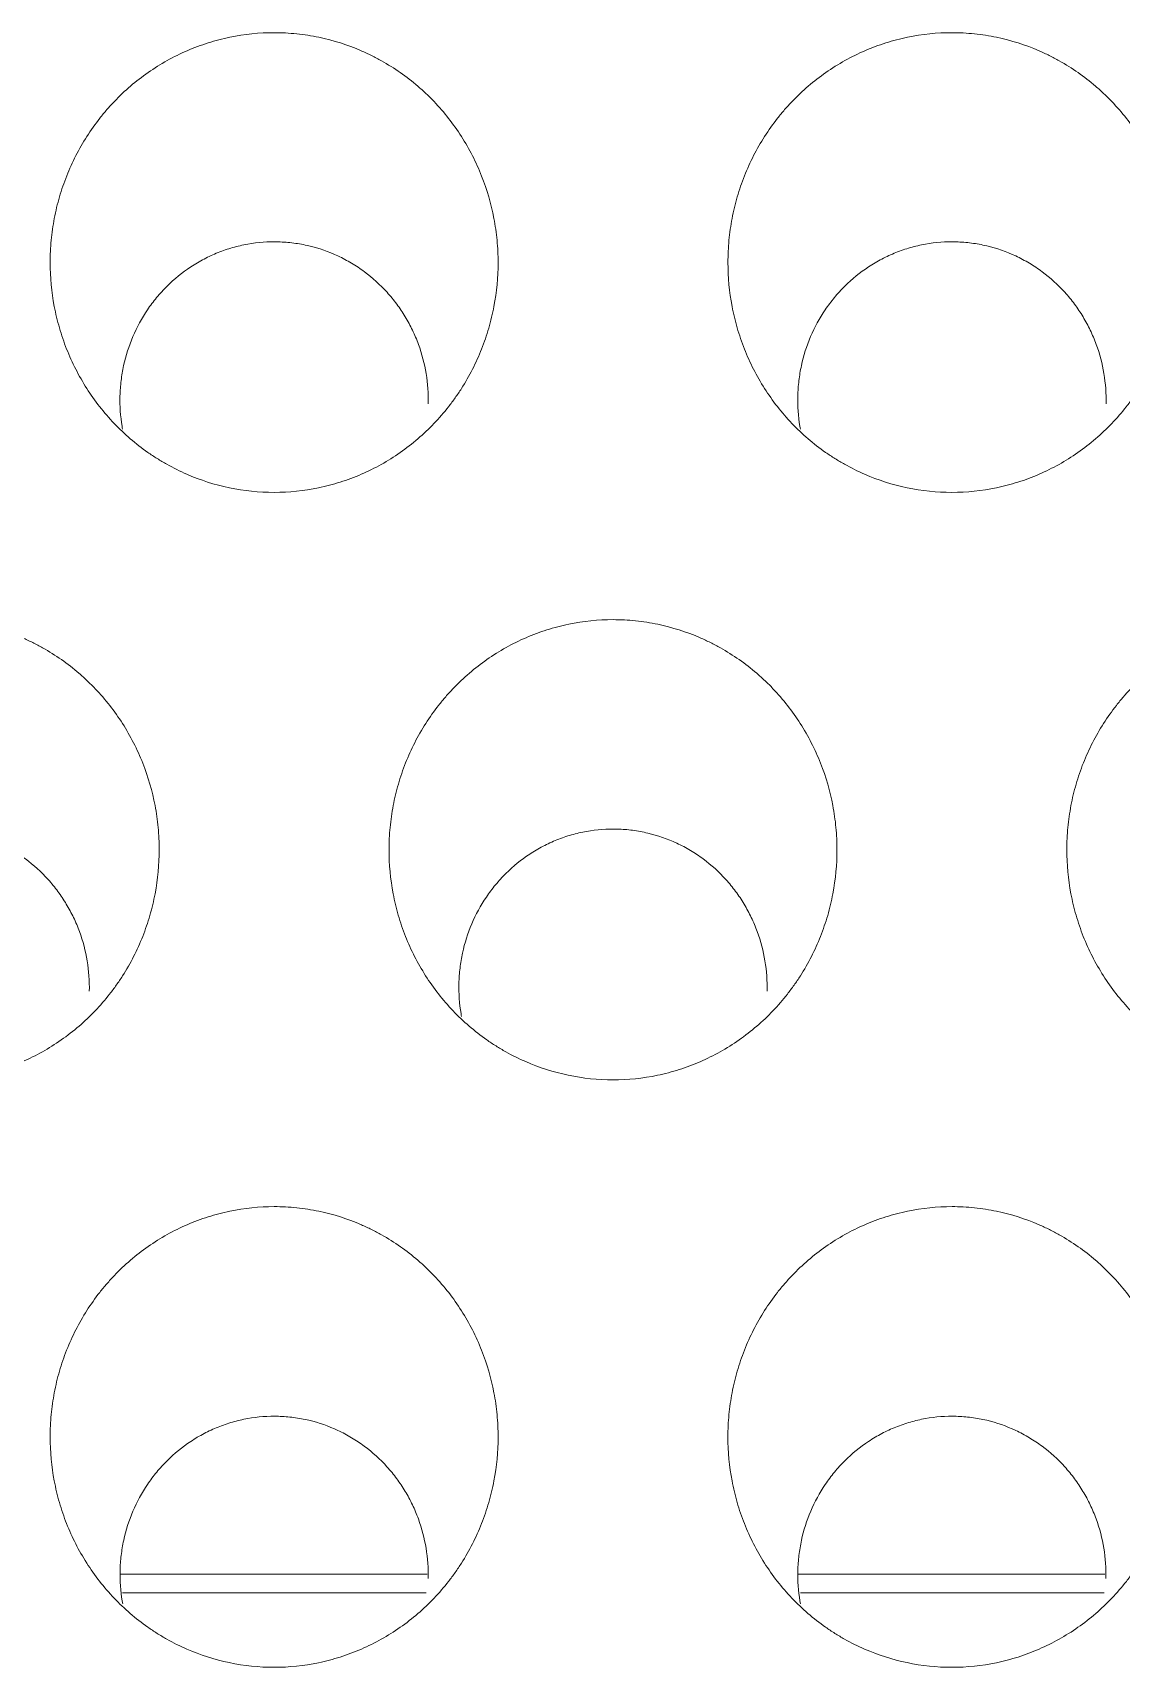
# Model space of a CAD drawing. Header units: inches. Extents: x 3778 to 56227, y -16914 to 35091.
# Drawn here: x 42600.82 to 42605.61, y -12656.09 to -12648.89 of the extents above; entities that cross this region are included whole.
import ezdxf

# ---------------------------------------------------------------- set-up
doc = ezdxf.new("R2010")
doc.units = ezdxf.units.IN
doc.header["$LTSCALE"] = 100
doc.header["$MEASUREMENT"] = 0
doc.layers.add('2-con', color=2, linetype='Continuous')
doc.layers.add('mark-B', color=2, linetype='Continuous', lineweight=20)

# ---------------------------------------------------------------- blocks, each defined once
blk = doc.blocks.new('무풍1WAY 대형')
at = {"layer": 'mark-B'}
for p, q in [((78.5119, -423.1851), (79.8499, -423.1851)), ((81.4996, -423.1851), (82.8377, -423.1851)), ((79.8582, -423.2677), (78.5079, -423.2677)), ((82.8456, -423.2677), (81.4953, -423.2677))]:
    blk.add_line(p, q, dxfattribs=at)
for points, knots in [([(79.1824, -422.8577), (79.1159, -422.8577), (79.0505, -422.8646), (78.9542, -422.8846), (78.9224, -422.893), (78.8751, -422.908), (78.8593, -422.9135), (78.8284, -422.9251), (78.8131, -422.9313), (78.7377, -422.9641), (78.6806, -422.9961), (78.5998, -423.0527), (78.5735, -423.0731), (78.5237, -423.116), (78.4763, -423.1611), (78.4336, -423.2105), (78.4034, -423.2491), (78.3936, -423.2622), (78.3746, -423.289), (78.3654, -423.3027), (78.3212, -423.3721), (78.2917, -423.4301), (78.2559, -423.5209), (78.2453, -423.5517), (78.2316, -423.5989), (78.2274, -423.6149), (78.2198, -423.6468), (78.2164, -423.6627), (78.2013, -423.7428), (78.1952, -423.8074), (78.1952, -423.8887), (78.1956, -423.905), (78.1971, -423.9377), (78.1983, -423.9541), (78.2029, -424.0031), (78.2075, -424.0353), (78.2257, -424.131), (78.2437, -424.1934), (78.2797, -424.2846), (78.2933, -424.3147), (78.323, -424.373), (78.3392, -424.4013), (78.3916, -424.4835), (78.4317, -424.5349), (78.4887, -424.5946), (78.5004, -424.6062), (78.5242, -424.6289), (78.5607, -424.6619), (78.6251, -424.7119), (78.6804, -424.7468), (78.7234, -424.7709), (78.738, -424.7786), (78.7677, -424.7934), (78.7827, -424.8004), (78.8584, -424.8333), (78.9208, -424.8531), (79.0173, -424.8733), (79.0499, -424.8784), (79.116, -424.8853), (79.149, -424.887), (79.2476, -424.8871), (79.3129, -424.8805), (79.3939, -424.8637), (79.4102, -424.8599), (79.4422, -424.8515), (79.4898, -424.8377), (79.5665, -424.8089), (79.6254, -424.7799), (79.6829, -424.7478), (79.7111, -424.7301), (79.792, -424.6735), (79.8415, -424.6309), (79.8981, -424.5717), (79.9091, -424.5596), (79.9306, -424.5347), (79.9412, -424.522), (79.9716, -424.4831), (79.9905, -424.4564), (80.0431, -424.374), (80.0727, -424.316), (80.1029, -424.2397), (80.1086, -424.2242), (80.1192, -424.1932), (80.134, -424.1465), (80.1529, -424.0675), (80.162, -424.0032), (80.1666, -423.9545), (80.1678, -423.9382), (80.1693, -423.9055), (80.1697, -423.8891), (80.1697, -423.8072), (80.1636, -423.7426), (80.1455, -423.6469), (80.1379, -423.6152), (80.1243, -423.5681), (80.1194, -423.5524), (80.1088, -423.5213), (80.1031, -423.5059), (80.0731, -423.43), (80.0437, -423.3721), (79.9912, -423.2896), (79.9723, -423.2629), (79.9316, -423.2108), (79.9102, -423.186), (79.8426, -423.1151), (79.7932, -423.0725), (79.726, -423.0252), (79.7123, -423.0161), (79.6842, -422.9984), (79.67, -422.99), (79.6269, -422.9658), (79.5975, -422.9512), (79.5075, -422.912), (79.445, -422.8919), (79.3148, -422.8646), (79.249, -422.8577), (79.1824, -422.8577)], [0, 0, 0, 0, 0.03125, 0.03125, 0.046875, 0.046875, 0.054687, 0.054687, 0.0625, 0.0625, 0.09375, 0.09375, 0.109375, 0.109375, 0.125, 0.140625, 0.140625, 0.148437, 0.148437, 0.15625, 0.15625, 0.1875, 0.1875, 0.203125, 0.203125, 0.210938, 0.210938, 0.21875, 0.21875, 0.25, 0.25, 0.257813, 0.257813, 0.265625, 0.265625, 0.28125, 0.28125, 0.3125, 0.3125, 0.328125, 0.328125, 0.34375, 0.34375, 0.375, 0.375, 0.382813, 0.382813, 0.390625, 0.40625, 0.421875, 0.421875, 0.429688, 0.429688, 0.4375, 0.4375, 0.46875, 0.46875, 0.484375, 0.484375, 0.5, 0.5, 0.53125, 0.53125, 0.539063, 0.539063, 0.546875, 0.5625, 0.578125, 0.578125, 0.59375, 0.59375, 0.625, 0.625, 0.632813, 0.632813, 0.640625, 0.640625, 0.65625, 0.65625, 0.6875, 0.6875, 0.695313, 0.695313, 0.703125, 0.71875, 0.734375, 0.734375, 0.742188, 0.742188, 0.75, 0.75, 0.78125, 0.78125, 0.796875, 0.796875, 0.804688, 0.804688, 0.8125, 0.8125, 0.84375, 0.84375, 0.859375, 0.859375, 0.875, 0.875, 0.90625, 0.90625, 0.914063, 0.914063, 0.921875, 0.921875, 0.9375, 0.9375, 0.96875, 0.96875, 1, 1, 1, 1]), ([(82.17, -422.8577), (82.1035, -422.8577), (82.0381, -422.8646), (81.9418, -422.8846), (81.9099, -422.893), (81.8626, -422.908), (81.8469, -422.9135), (81.8159, -422.9251), (81.8006, -422.9313), (81.7252, -422.9641), (81.6681, -422.9961), (81.5873, -423.0527), (81.5611, -423.0731), (81.5112, -423.116), (81.4638, -423.1611), (81.4212, -423.2105), (81.3909, -423.2491), (81.3811, -423.2622), (81.3622, -423.289), (81.353, -423.3027), (81.3088, -423.3721), (81.2793, -423.4301), (81.2434, -423.5209), (81.2329, -423.5517), (81.2192, -423.5989), (81.215, -423.6149), (81.2074, -423.6468), (81.204, -423.6627), (81.1888, -423.7428), (81.1828, -423.8074), (81.1827, -423.8887), (81.1831, -423.905), (81.1846, -423.9377), (81.1858, -423.9541), (81.1904, -424.0031), (81.195, -424.0353), (81.2132, -424.131), (81.2312, -424.1934), (81.2672, -424.2846), (81.2808, -424.3147), (81.3106, -424.373), (81.3268, -424.4013), (81.3792, -424.4835), (81.4193, -424.5349), (81.4762, -424.5946), (81.4879, -424.6062), (81.5117, -424.6289), (81.5482, -424.6619), (81.6126, -424.7119), (81.668, -424.7468), (81.711, -424.7709), (81.7256, -424.7786), (81.7552, -424.7934), (81.7703, -424.8004), (81.846, -424.8333), (81.9084, -424.8531), (82.0048, -424.8733), (82.0374, -424.8784), (82.1036, -424.8853), (82.1366, -424.887), (82.2352, -424.8871), (82.3004, -424.8805), (82.3815, -424.8637), (82.3977, -424.8599), (82.4298, -424.8515), (82.4773, -424.8377), (82.5541, -424.8089), (82.6129, -424.7799), (82.6704, -424.7478), (82.6986, -424.7301), (82.7795, -424.6735), (82.829, -424.6309), (82.8856, -424.5717), (82.8966, -424.5596), (82.9182, -424.5347), (82.9287, -424.522), (82.9592, -424.4831), (82.9781, -424.4564), (83.0307, -424.374), (83.0603, -424.316), (83.0905, -424.2397), (83.0962, -424.2242), (83.1068, -424.1932), (83.1215, -424.1465), (83.1404, -424.0675), (83.1495, -424.0032), (83.1541, -423.9545), (83.1553, -423.9382), (83.1568, -423.9055), (83.1572, -423.8891), (83.1572, -423.8072), (83.1511, -423.7426), (83.133, -423.6469), (83.1255, -423.6152), (83.1119, -423.5681), (83.1069, -423.5524), (83.0963, -423.5213), (83.0907, -423.5059), (83.0607, -423.43), (83.0312, -423.3721), (82.9787, -423.2896), (82.9598, -423.2629), (82.9192, -423.2108), (82.8977, -423.186), (82.8301, -423.1151), (82.7808, -423.0725), (82.7135, -423.0252), (82.6998, -423.0161), (82.6718, -422.9984), (82.6575, -422.99), (82.6144, -422.9658), (82.5851, -422.9512), (82.4951, -422.912), (82.4326, -422.8919), (82.3024, -422.8646), (82.2365, -422.8577), (82.17, -422.8577)], [0, 0, 0, 0, 0.03125, 0.03125, 0.046875, 0.046875, 0.054688, 0.054688, 0.0625, 0.0625, 0.09375, 0.09375, 0.109375, 0.109375, 0.125, 0.140625, 0.140625, 0.148438, 0.148438, 0.15625, 0.15625, 0.1875, 0.1875, 0.203125, 0.203125, 0.210938, 0.210938, 0.21875, 0.21875, 0.25, 0.25, 0.257813, 0.257813, 0.265625, 0.265625, 0.28125, 0.28125, 0.3125, 0.3125, 0.328125, 0.328125, 0.34375, 0.34375, 0.375, 0.375, 0.382813, 0.382813, 0.390625, 0.40625, 0.421875, 0.421875, 0.429688, 0.429688, 0.4375, 0.4375, 0.46875, 0.46875, 0.484375, 0.484375, 0.5, 0.5, 0.53125, 0.53125, 0.539063, 0.539063, 0.546875, 0.5625, 0.578125, 0.578125, 0.59375, 0.59375, 0.625, 0.625, 0.632813, 0.632813, 0.640625, 0.640625, 0.65625, 0.65625, 0.6875, 0.6875, 0.695313, 0.695313, 0.703125, 0.71875, 0.734375, 0.734375, 0.742188, 0.742188, 0.75, 0.75, 0.78125, 0.78125, 0.796875, 0.796875, 0.804688, 0.804688, 0.8125, 0.8125, 0.84375, 0.84375, 0.859375, 0.859375, 0.875, 0.875, 0.90625, 0.90625, 0.914063, 0.914063, 0.921875, 0.921875, 0.9375, 0.9375, 0.96875, 0.96875, 1, 1, 1, 1]), ([(78.5034, -423.2486), (78.5024, -423.2938), (78.5087, -423.3828), (78.5312, -423.469), (78.5505, -423.5219), (78.5547, -423.5325), (78.5635, -423.5533), (78.5773, -423.5841), (78.6038, -423.6333), (78.6287, -423.6705), (78.6487, -423.6976), (78.6557, -423.7065), (78.67, -423.724), (78.6774, -423.7326), (78.7155, -423.7747), (78.7487, -423.8049), (78.8029, -423.845), (78.8216, -423.8575), (78.8605, -423.8808), (78.8808, -423.8915), (78.9423, -423.9203), (78.9849, -423.9352), (79.0399, -423.9483), (79.051, -423.9506), (79.0734, -423.9548), (79.0847, -423.9566), (79.1186, -423.961), (79.1412, -423.9628), (79.209, -423.9647), (79.2541, -423.9614), (79.3103, -423.9514), (79.3215, -423.9491), (79.3436, -423.9439), (79.3766, -423.9353), (79.4299, -423.917), (79.4709, -423.8981), (79.5011, -423.8822), (79.5111, -423.8767), (79.5307, -423.8651), (79.5403, -423.8591), (79.5875, -423.8279), (79.6224, -423.7995), (79.6624, -423.7597), (79.6702, -423.7516), (79.6855, -423.7348), (79.693, -423.7262), (79.7146, -423.7001), (79.7281, -423.6821), (79.7657, -423.6263), (79.7871, -423.5869), (79.8226, -423.5035), (79.836, -423.4607), (79.8502, -423.3952), (79.8539, -423.3732), (79.8593, -423.3285), (79.8609, -423.3059), (79.8626, -423.2385), (79.8595, -423.194), (79.8515, -423.1454), (79.8508, -423.141), (79.85, -423.1366)], [0, 0, 0, 0, 0.05848, 0.116959, 0.116959, 0.131579, 0.131579, 0.146199, 0.175439, 0.204679, 0.204679, 0.219298, 0.219298, 0.233918, 0.233918, 0.292398, 0.292398, 0.321638, 0.321638, 0.350878, 0.350878, 0.409357, 0.409357, 0.423977, 0.423977, 0.438597, 0.438597, 0.467837, 0.467837, 0.526316, 0.526316, 0.540936, 0.540936, 0.555556, 0.584796, 0.614036, 0.614036, 0.628656, 0.628656, 0.643275, 0.643275, 0.701755, 0.701755, 0.716375, 0.716375, 0.730995, 0.730995, 0.760235, 0.760235, 0.818714, 0.818714, 0.877194, 0.877194, 0.906434, 0.906434, 0.935673, 0.935673, 0.994153, 0.994153, 1, 1, 1, 1]), ([(81.491, -423.2486), (81.4899, -423.2938), (81.4963, -423.3828), (81.5187, -423.469), (81.5381, -423.5219), (81.5422, -423.5325), (81.551, -423.5533), (81.5648, -423.5841), (81.5914, -423.6333), (81.6162, -423.6705), (81.6363, -423.6976), (81.6432, -423.7065), (81.6575, -423.724), (81.6649, -423.7326), (81.703, -423.7747), (81.7363, -423.8049), (81.7904, -423.845), (81.8091, -423.8575), (81.8481, -423.8808), (81.8683, -423.8915), (81.9299, -423.9203), (81.9724, -423.9352), (82.0274, -423.9483), (82.0385, -423.9506), (82.0609, -423.9548), (82.0722, -423.9566), (82.1062, -423.961), (82.1288, -423.9628), (82.1965, -423.9647), (82.2416, -423.9614), (82.2978, -423.9514), (82.309, -423.9491), (82.3312, -423.9439), (82.3641, -423.9353), (82.4174, -423.917), (82.4585, -423.8981), (82.4887, -423.8822), (82.4987, -423.8767), (82.5183, -423.8651), (82.5279, -423.8591), (82.5751, -423.8279), (82.6099, -423.7995), (82.65, -423.7597), (82.6578, -423.7516), (82.6731, -423.7348), (82.6805, -423.7262), (82.7021, -423.7001), (82.7156, -423.6821), (82.7532, -423.6263), (82.7747, -423.5869), (82.8101, -423.5035), (82.8236, -423.4607), (82.8378, -423.3952), (82.8415, -423.3732), (82.8468, -423.3285), (82.8484, -423.3059), (82.8501, -423.2385), (82.847, -423.194), (82.8391, -423.1454), (82.8383, -423.141), (82.8375, -423.1366)], [0, 0, 0, 0, 0.05848, 0.116959, 0.116959, 0.131579, 0.131579, 0.146199, 0.175439, 0.204679, 0.204679, 0.219298, 0.219298, 0.233918, 0.233918, 0.292398, 0.292398, 0.321638, 0.321638, 0.350878, 0.350878, 0.409357, 0.409357, 0.423977, 0.423977, 0.438597, 0.438597, 0.467837, 0.467837, 0.526316, 0.526316, 0.540936, 0.540936, 0.555556, 0.584796, 0.614036, 0.614036, 0.628656, 0.628656, 0.643275, 0.643275, 0.701755, 0.701755, 0.716375, 0.716375, 0.730995, 0.730995, 0.760235, 0.760235, 0.818714, 0.818714, 0.877194, 0.877194, 0.906434, 0.906434, 0.935673, 0.935673, 0.994153, 0.994153, 1, 1, 1, 1]), ([(77.6887, -425.4454), (77.6222, -425.4454), (77.5568, -425.4522), (77.4605, -425.4723), (77.4287, -425.4806), (77.3814, -425.4956), (77.3657, -425.5011), (77.3347, -425.5127), (77.3194, -425.5189), (77.244, -425.5516), (77.187, -425.5835), (77.1061, -425.6401), (77.0799, -425.6605), (77.0301, -425.7033), (76.9826, -425.7483), (76.94, -425.7976), (76.9097, -425.8362), (76.8999, -425.8493), (76.881, -425.8761), (76.8718, -425.8898), (76.8275, -425.9591), (76.798, -426.0171), (76.7621, -426.1077), (76.7516, -426.1386), (76.7379, -426.1857), (76.7337, -426.2016), (76.7261, -426.2335), (76.7227, -426.2495), (76.7075, -426.3295), (76.7015, -426.394), (76.7014, -426.4753), (76.7018, -426.4916), (76.7034, -426.5242), (76.7045, -426.5406), (76.7091, -426.5896), (76.7137, -426.6218), (76.7319, -426.7175), (76.7499, -426.7797), (76.786, -426.8709), (76.7996, -426.901), (76.8294, -426.9592), (76.8455, -426.9874), (76.898, -427.0696), (76.9381, -427.1209), (76.995, -427.1805), (77.0067, -427.1922), (77.0306, -427.2148), (77.0671, -427.2477), (77.1315, -427.2977), (77.1868, -427.3325), (77.2298, -427.3566), (77.2444, -427.3643), (77.2741, -427.379), (77.2891, -427.386), (77.3648, -427.4189), (77.4272, -427.4387), (77.5236, -427.4589), (77.5561, -427.464), (77.6223, -427.4709), (77.6553, -427.4726), (77.7538, -427.4726), (77.8191, -427.466), (77.9001, -427.4492), (77.9163, -427.4454), (77.9484, -427.4371), (77.9959, -427.4233), (78.0727, -427.3946), (78.1315, -427.3656), (78.1889, -427.3335), (78.2171, -427.3158), (78.2981, -427.2593), (78.3476, -427.2168), (78.4041, -427.1577), (78.4152, -427.1456), (78.4367, -427.1208), (78.4472, -427.108), (78.4777, -427.0692), (78.4966, -427.0425), (78.5492, -426.9602), (78.5789, -426.9022), (78.6091, -426.826), (78.6148, -426.8106), (78.6254, -426.7796), (78.6402, -426.7329), (78.659, -426.6539), (78.6682, -426.5897), (78.6728, -426.5411), (78.6739, -426.5248), (78.6755, -426.4921), (78.6759, -426.4757), (78.6759, -426.3938), (78.6698, -426.3293), (78.6517, -426.2337), (78.6441, -426.2021), (78.6305, -426.1549), (78.6256, -426.1392), (78.6149, -426.1082), (78.6093, -426.0928), (78.5793, -426.017), (78.5498, -425.9592), (78.4973, -425.8767), (78.4784, -425.85), (78.4377, -425.798), (78.4162, -425.7732), (78.3486, -425.7024), (78.2993, -425.6598), (78.2321, -425.6127), (78.2183, -425.6035), (78.1903, -425.5859), (78.1761, -425.5774), (78.133, -425.5533), (78.1036, -425.5387), (78.0136, -425.4996), (77.9511, -425.4795), (77.821, -425.4522), (77.7552, -425.4454), (77.6887, -425.4454)], [0, 0, 0, 0, 0.03125, 0.03125, 0.046875, 0.046875, 0.054688, 0.054688, 0.0625, 0.0625, 0.09375, 0.09375, 0.109375, 0.109375, 0.125, 0.140625, 0.140625, 0.148438, 0.148438, 0.15625, 0.15625, 0.1875, 0.1875, 0.203125, 0.203125, 0.210938, 0.210938, 0.21875, 0.21875, 0.25, 0.25, 0.257813, 0.257813, 0.265625, 0.265625, 0.28125, 0.28125, 0.3125, 0.3125, 0.328125, 0.328125, 0.34375, 0.34375, 0.375, 0.375, 0.382813, 0.382813, 0.390625, 0.40625, 0.421875, 0.421875, 0.429688, 0.429688, 0.4375, 0.4375, 0.46875, 0.46875, 0.484375, 0.484375, 0.5, 0.5, 0.53125, 0.53125, 0.539063, 0.539063, 0.546875, 0.5625, 0.578125, 0.578125, 0.59375, 0.59375, 0.625, 0.625, 0.632813, 0.632813, 0.640625, 0.640625, 0.65625, 0.65625, 0.6875, 0.6875, 0.695313, 0.695313, 0.703125, 0.71875, 0.734375, 0.734375, 0.742188, 0.742188, 0.75, 0.75, 0.78125, 0.78125, 0.796875, 0.796875, 0.804688, 0.804688, 0.8125, 0.8125, 0.84375, 0.84375, 0.859375, 0.859375, 0.875, 0.875, 0.90625, 0.90625, 0.914063, 0.914063, 0.921875, 0.921875, 0.9375, 0.9375, 0.96875, 0.96875, 1, 1, 1, 1]), ([(80.6762, -425.4454), (80.6097, -425.4454), (80.5444, -425.4522), (80.4481, -425.4723), (80.4162, -425.4806), (80.369, -425.4956), (80.3532, -425.5011), (80.3223, -425.5127), (80.307, -425.5189), (80.2316, -425.5516), (80.1745, -425.5835), (80.0937, -425.6401), (80.0674, -425.6605), (80.0176, -425.7033), (79.9702, -425.7483), (79.9275, -425.7976), (79.8973, -425.8362), (79.8875, -425.8493), (79.8685, -425.8761), (79.8593, -425.8898), (79.8151, -425.9591), (79.7856, -426.0171), (79.7497, -426.1077), (79.7391, -426.1386), (79.7255, -426.1857), (79.7213, -426.2016), (79.7136, -426.2335), (79.7102, -426.2495), (79.6951, -426.3295), (79.689, -426.394), (79.689, -426.4753), (79.6894, -426.4916), (79.6909, -426.5242), (79.6921, -426.5406), (79.6967, -426.5896), (79.7013, -426.6218), (79.7195, -426.7175), (79.7375, -426.7797), (79.7735, -426.8709), (79.7872, -426.901), (79.8169, -426.9592), (79.8331, -426.9874), (79.8855, -427.0696), (79.9256, -427.1209), (79.9826, -427.1805), (79.9943, -427.1922), (80.0181, -427.2148), (80.0546, -427.2477), (80.119, -427.2977), (80.1744, -427.3325), (80.2174, -427.3566), (80.2319, -427.3643), (80.2616, -427.379), (80.2767, -427.386), (80.3523, -427.4189), (80.4147, -427.4387), (80.5111, -427.4589), (80.5437, -427.464), (80.6098, -427.4709), (80.6428, -427.4726), (80.7414, -427.4726), (80.8066, -427.466), (80.8876, -427.4492), (80.9039, -427.4454), (80.9359, -427.4371), (80.9834, -427.4233), (81.0602, -427.3946), (81.119, -427.3656), (81.1765, -427.3335), (81.2047, -427.3158), (81.2856, -427.2593), (81.3351, -427.2168), (81.3917, -427.1577), (81.4027, -427.1456), (81.4243, -427.1208), (81.4348, -427.108), (81.4653, -427.0692), (81.4842, -427.0425), (81.5368, -426.9602), (81.5664, -426.9022), (81.5966, -426.826), (81.6024, -426.8106), (81.613, -426.7796), (81.6277, -426.7329), (81.6466, -426.6539), (81.6557, -426.5897), (81.6603, -426.5411), (81.6615, -426.5248), (81.663, -426.4921), (81.6634, -426.4757), (81.6634, -426.3938), (81.6573, -426.3293), (81.6392, -426.2337), (81.6317, -426.2021), (81.618, -426.1549), (81.6131, -426.1392), (81.6025, -426.1082), (81.5968, -426.0928), (81.5668, -426.017), (81.5373, -425.9592), (81.4848, -425.8767), (81.4659, -425.85), (81.4253, -425.798), (81.4038, -425.7732), (81.3362, -425.7024), (81.2868, -425.6598), (81.2196, -425.6127), (81.2059, -425.6035), (81.1779, -425.5859), (81.1636, -425.5774), (81.1205, -425.5533), (81.0912, -425.5387), (81.0012, -425.4996), (80.9387, -425.4795), (80.8085, -425.4522), (80.7427, -425.4454), (80.6762, -425.4454)], [0, 0, 0, 0, 0.03125, 0.03125, 0.046875, 0.046875, 0.054687, 0.054687, 0.0625, 0.0625, 0.09375, 0.09375, 0.109375, 0.109375, 0.125, 0.140625, 0.140625, 0.148437, 0.148437, 0.15625, 0.15625, 0.1875, 0.1875, 0.203125, 0.203125, 0.210937, 0.210937, 0.21875, 0.21875, 0.25, 0.25, 0.257812, 0.257812, 0.265625, 0.265625, 0.28125, 0.28125, 0.3125, 0.3125, 0.328125, 0.328125, 0.34375, 0.34375, 0.375, 0.375, 0.382812, 0.382812, 0.390625, 0.40625, 0.421875, 0.421875, 0.429687, 0.429687, 0.4375, 0.4375, 0.46875, 0.46875, 0.484375, 0.484375, 0.5, 0.5, 0.53125, 0.53125, 0.539062, 0.539062, 0.546875, 0.5625, 0.578125, 0.578125, 0.59375, 0.59375, 0.625, 0.625, 0.632812, 0.632812, 0.640625, 0.640625, 0.65625, 0.65625, 0.6875, 0.6875, 0.695312, 0.695312, 0.703125, 0.71875, 0.734375, 0.734375, 0.742187, 0.742187, 0.75, 0.75, 0.78125, 0.78125, 0.796875, 0.796875, 0.804687, 0.804687, 0.8125, 0.8125, 0.84375, 0.84375, 0.859375, 0.859375, 0.875, 0.875, 0.90625, 0.90625, 0.914062, 0.914062, 0.921875, 0.921875, 0.9375, 0.9375, 0.96875, 0.96875, 1, 1, 1, 1]), ([(83.6638, -425.4454), (83.5973, -425.4454), (83.5319, -425.4522), (83.4356, -425.4723), (83.4038, -425.4806), (83.3565, -425.4956), (83.3408, -425.5011), (83.3098, -425.5127), (83.2945, -425.5189), (83.2191, -425.5516), (83.1621, -425.5835), (83.0812, -425.6401), (83.055, -425.6605), (83.0051, -425.7033), (82.9577, -425.7483), (82.9151, -425.7976), (82.8848, -425.8362), (82.875, -425.8493), (82.8561, -425.8761), (82.8469, -425.8898), (82.8026, -425.9591), (82.7731, -426.0171), (82.7372, -426.1077), (82.7267, -426.1386), (82.713, -426.1857), (82.7088, -426.2016), (82.7012, -426.2335), (82.6978, -426.2495), (82.6826, -426.3295), (82.6766, -426.394), (82.6765, -426.4753), (82.6769, -426.4916), (82.6785, -426.5242), (82.6796, -426.5406), (82.6842, -426.5896), (82.6888, -426.6218), (82.707, -426.7175), (82.725, -426.7797), (82.7611, -426.8709), (82.7747, -426.901), (82.8045, -426.9592), (82.8206, -426.9874), (82.8731, -427.0696), (82.9132, -427.1209), (82.9701, -427.1805), (82.9818, -427.1922), (83.0057, -427.2148), (83.0422, -427.2477), (83.1066, -427.2977), (83.1619, -427.3325), (83.2049, -427.3566), (83.2195, -427.3643), (83.2491, -427.379), (83.2642, -427.386), (83.3399, -427.4189), (83.4023, -427.4387), (83.4986, -427.4589), (83.5312, -427.464), (83.5974, -427.4709), (83.6304, -427.4726), (83.7289, -427.4726), (83.7942, -427.466), (83.8752, -427.4492), (83.8914, -427.4454), (83.9234, -427.4371), (83.971, -427.4233), (84.0477, -427.3946), (84.1065, -427.3656), (84.164, -427.3335), (84.1922, -427.3158), (84.2732, -427.2593), (84.3227, -427.2168), (84.3792, -427.1577), (84.3903, -427.1456), (84.4118, -427.1208), (84.4223, -427.108), (84.4528, -427.0692), (84.4717, -427.0425), (84.5243, -426.9602), (84.554, -426.9022), (84.5842, -426.826), (84.5899, -426.8106), (84.6005, -426.7796), (84.6152, -426.7329), (84.6341, -426.6539), (84.6433, -426.5897), (84.6479, -426.5411), (84.649, -426.5248), (84.6506, -426.4921), (84.651, -426.4757), (84.651, -426.3938), (84.6449, -426.3293), (84.6268, -426.2337), (84.6192, -426.2021), (84.6056, -426.1549), (84.6006, -426.1392), (84.59, -426.1082), (84.5844, -426.0928), (84.5544, -426.017), (84.5249, -425.9592), (84.4724, -425.8767), (84.4535, -425.85), (84.4128, -425.798), (84.3913, -425.7732), (84.3237, -425.7024), (84.2744, -425.6598), (84.2072, -425.6127), (84.1934, -425.6035), (84.1654, -425.5859), (84.1512, -425.5774), (84.1081, -425.5533), (84.0787, -425.5387), (83.9887, -425.4996), (83.9262, -425.4795), (83.7961, -425.4522), (83.7303, -425.4454), (83.6638, -425.4454)], [0, 0, 0, 0, 0.03125, 0.03125, 0.046875, 0.046875, 0.054687, 0.054687, 0.0625, 0.0625, 0.09375, 0.09375, 0.109375, 0.109375, 0.125, 0.140625, 0.140625, 0.148437, 0.148437, 0.15625, 0.15625, 0.1875, 0.1875, 0.203125, 0.203125, 0.210937, 0.210937, 0.21875, 0.21875, 0.25, 0.25, 0.257812, 0.257812, 0.265625, 0.265625, 0.28125, 0.28125, 0.3125, 0.3125, 0.328125, 0.328125, 0.34375, 0.34375, 0.375, 0.375, 0.382812, 0.382812, 0.390625, 0.40625, 0.421875, 0.421875, 0.429687, 0.429687, 0.4375, 0.4375, 0.46875, 0.46875, 0.484375, 0.484375, 0.5, 0.5, 0.53125, 0.53125, 0.539062, 0.539062, 0.546875, 0.5625, 0.578125, 0.578125, 0.59375, 0.59375, 0.625, 0.625, 0.632812, 0.632812, 0.640625, 0.640625, 0.65625, 0.65625, 0.6875, 0.6875, 0.695312, 0.695312, 0.703125, 0.71875, 0.734375, 0.734375, 0.742187, 0.742187, 0.75, 0.75, 0.78125, 0.78125, 0.796875, 0.796875, 0.804687, 0.804687, 0.8125, 0.8125, 0.84375, 0.84375, 0.859375, 0.859375, 0.875, 0.875, 0.90625, 0.90625, 0.914062, 0.914062, 0.921875, 0.921875, 0.9375, 0.9375, 0.96875, 0.96875, 1, 1, 1, 1]), ([(79.997, -425.8357), (79.9959, -425.8809), (80.0023, -425.9699), (80.0248, -426.056), (80.0442, -426.1089), (80.0483, -426.1195), (80.0571, -426.1403), (80.0709, -426.171), (80.0975, -426.2203), (80.1223, -426.2574), (80.1424, -426.2845), (80.1493, -426.2934), (80.1636, -426.3108), (80.1711, -426.3194), (80.2092, -426.3615), (80.2425, -426.3917), (80.2966, -426.4318), (80.3153, -426.4443), (80.3542, -426.4675), (80.3745, -426.4783), (80.4361, -426.507), (80.4786, -426.5218), (80.5336, -426.5349), (80.5447, -426.5373), (80.5671, -426.5414), (80.5784, -426.5432), (80.6124, -426.5477), (80.635, -426.5495), (80.7027, -426.5514), (80.7478, -426.5481), (80.804, -426.538), (80.8152, -426.5357), (80.8374, -426.5306), (80.8703, -426.522), (80.9236, -426.5037), (80.9647, -426.4848), (80.9948, -426.469), (81.0048, -426.4635), (81.0244, -426.4519), (81.0341, -426.4459), (81.0813, -426.4148), (81.1161, -426.3864), (81.1562, -426.3467), (81.164, -426.3385), (81.1793, -426.3218), (81.1868, -426.3132), (81.2084, -426.2871), (81.2219, -426.2691), (81.2595, -426.2133), (81.281, -426.174), (81.3165, -426.0906), (81.33, -426.0479), (81.3441, -425.9824), (81.3478, -425.9604), (81.3532, -425.9158), (81.3548, -425.8931), (81.3565, -425.8257), (81.3534, -425.7812), (81.3455, -425.7328), (81.3448, -425.7285), (81.344, -425.7242)], [0, 0, 0, 0, 0.058486, 0.116973, 0.116973, 0.131594, 0.131594, 0.146216, 0.175459, 0.204702, 0.204702, 0.219324, 0.219324, 0.233946, 0.233946, 0.292432, 0.292432, 0.321675, 0.321675, 0.350918, 0.350918, 0.409405, 0.409405, 0.424026, 0.424026, 0.438648, 0.438648, 0.467891, 0.467891, 0.526378, 0.526378, 0.540999, 0.540999, 0.555621, 0.584864, 0.614107, 0.614107, 0.628729, 0.628729, 0.643351, 0.643351, 0.701837, 0.701837, 0.716459, 0.716459, 0.73108, 0.73108, 0.760323, 0.760323, 0.81881, 0.81881, 0.877296, 0.877296, 0.906539, 0.906539, 0.935783, 0.935783, 0.994269, 0.994269, 1, 1, 1, 1]), ([(82.9846, -425.8357), (82.9835, -425.8809), (82.9899, -425.9699), (83.0123, -426.056), (83.0317, -426.1089), (83.0359, -426.1195), (83.0446, -426.1403), (83.0585, -426.171), (83.085, -426.2203), (83.1099, -426.2574), (83.13, -426.2845), (83.1369, -426.2934), (83.1512, -426.3108), (83.1586, -426.3194), (83.1967, -426.3615), (83.23, -426.3917), (83.2841, -426.4318), (83.3029, -426.4443), (83.3418, -426.4675), (83.362, -426.4783), (83.4236, -426.507), (83.4661, -426.5218), (83.5212, -426.5349), (83.5323, -426.5373), (83.5546, -426.5414), (83.566, -426.5432), (83.5999, -426.5477), (83.6225, -426.5495), (83.6902, -426.5514), (83.7353, -426.5481), (83.7915, -426.538), (83.8027, -426.5357), (83.8249, -426.5306), (83.8578, -426.522), (83.9111, -426.5037), (83.9522, -426.4848), (83.9824, -426.469), (83.9924, -426.4635), (84.012, -426.4519), (84.0216, -426.4459), (84.0688, -426.4148), (84.1037, -426.3864), (84.1437, -426.3467), (84.1516, -426.3385), (84.1669, -426.3218), (84.1743, -426.3132), (84.196, -426.2871), (84.2094, -426.2691), (84.2471, -426.2133), (84.2685, -426.174), (84.304, -426.0906), (84.3175, -426.0479), (84.3317, -425.9824), (84.3354, -425.9604), (84.3407, -425.9158), (84.3424, -425.8931), (84.3441, -425.8257), (84.341, -425.7812), (84.3331, -425.7328), (84.3323, -425.7285), (84.3315, -425.7242)], [0, 0, 0, 0, 0.058486, 0.116973, 0.116973, 0.131594, 0.131594, 0.146216, 0.175459, 0.204702, 0.204702, 0.219324, 0.219324, 0.233946, 0.233946, 0.292432, 0.292432, 0.321675, 0.321675, 0.350918, 0.350918, 0.409405, 0.409405, 0.424026, 0.424026, 0.438648, 0.438648, 0.467891, 0.467891, 0.526378, 0.526378, 0.540999, 0.540999, 0.555621, 0.584864, 0.614107, 0.614107, 0.628729, 0.628729, 0.643351, 0.643351, 0.701837, 0.701837, 0.716459, 0.716459, 0.73108, 0.73108, 0.760323, 0.760323, 0.81881, 0.81881, 0.877296, 0.877296, 0.906539, 0.906539, 0.935783, 0.935783, 0.994269, 0.994269, 1, 1, 1, 1]), ([(79.1824, -428.0332), (79.116, -428.0332), (79.0506, -428.04), (78.9544, -428.06), (78.9226, -428.0683), (78.8753, -428.0833), (78.8596, -428.0888), (78.8286, -428.1003), (78.8133, -428.1065), (78.738, -428.1392), (78.6809, -428.1711), (78.6001, -428.2275), (78.5738, -428.2479), (78.524, -428.2907), (78.4766, -428.3357), (78.4339, -428.3849), (78.4036, -428.4234), (78.3938, -428.4365), (78.3749, -428.4633), (78.3656, -428.477), (78.3214, -428.5462), (78.2919, -428.6042), (78.256, -428.6947), (78.2454, -428.7255), (78.2318, -428.7726), (78.2275, -428.7885), (78.2199, -428.8204), (78.2165, -428.8363), (78.2013, -428.9163), (78.1953, -428.9808), (78.1953, -429.062), (78.1956, -429.0783), (78.1972, -429.1109), (78.1983, -429.1273), (78.2029, -429.1762), (78.2075, -429.2084), (78.2258, -429.304), (78.2438, -429.3662), (78.2798, -429.4573), (78.2935, -429.4873), (78.3232, -429.5455), (78.3394, -429.5737), (78.3919, -429.6558), (78.432, -429.707), (78.4889, -429.7666), (78.5007, -429.7782), (78.5245, -429.8008), (78.561, -429.8337), (78.6254, -429.8837), (78.6807, -429.9184), (78.7237, -429.9425), (78.7383, -429.9502), (78.768, -429.9648), (78.783, -429.9718), (78.8587, -430.0046), (78.921, -430.0244), (79.0174, -430.0445), (79.05, -430.0496), (79.1161, -430.0565), (79.1491, -430.0582), (79.2476, -430.0583), (79.3128, -430.0516), (79.3938, -430.0349), (79.41, -430.0311), (79.442, -430.0227), (79.4896, -430.009), (79.5663, -429.9804), (79.6251, -429.9514), (79.6826, -429.9194), (79.7108, -429.9017), (79.7917, -429.8453), (79.8412, -429.8028), (79.8978, -429.7438), (79.9088, -429.7317), (79.9304, -429.7069), (79.9409, -429.6942), (79.9714, -429.6554), (79.9903, -429.6287), (80.0429, -429.5465), (80.0726, -429.4886), (80.1028, -429.4125), (80.1085, -429.397), (80.1191, -429.366), (80.1339, -429.3194), (80.1528, -429.2405), (80.1619, -429.1763), (80.1665, -429.1277), (80.1677, -429.1115), (80.1692, -429.0788), (80.1696, -429.0624), (80.1696, -428.9806), (80.1635, -428.9161), (80.1454, -428.8206), (80.1379, -428.789), (80.1242, -428.7419), (80.1193, -428.7262), (80.1087, -428.6952), (80.103, -428.6798), (80.073, -428.604), (80.0435, -428.5463), (79.9909, -428.4639), (79.9721, -428.4372), (79.9314, -428.3853), (79.9099, -428.3605), (79.8423, -428.2898), (79.7929, -428.2473), (79.7257, -428.2002), (79.712, -428.1911), (79.6839, -428.1735), (79.6697, -428.165), (79.6266, -428.1409), (79.5973, -428.1264), (79.5073, -428.0873), (79.4448, -428.0672), (79.3147, -428.04), (79.2489, -428.0332), (79.1824, -428.0332)], [0, 0, 0, 0, 0.03125, 0.03125, 0.046875, 0.046875, 0.054687, 0.054687, 0.0625, 0.0625, 0.09375, 0.09375, 0.109375, 0.109375, 0.125, 0.140625, 0.140625, 0.148437, 0.148437, 0.15625, 0.15625, 0.1875, 0.1875, 0.203125, 0.203125, 0.210937, 0.210937, 0.21875, 0.21875, 0.25, 0.25, 0.257812, 0.257812, 0.265625, 0.265625, 0.28125, 0.28125, 0.3125, 0.3125, 0.328125, 0.328125, 0.34375, 0.34375, 0.375, 0.375, 0.382812, 0.382812, 0.390625, 0.40625, 0.421875, 0.421875, 0.429687, 0.429687, 0.4375, 0.4375, 0.46875, 0.46875, 0.484375, 0.484375, 0.5, 0.5, 0.53125, 0.53125, 0.539062, 0.539062, 0.546875, 0.5625, 0.578125, 0.578125, 0.59375, 0.59375, 0.625, 0.625, 0.632812, 0.632812, 0.640625, 0.640625, 0.65625, 0.65625, 0.6875, 0.6875, 0.695312, 0.695312, 0.703125, 0.71875, 0.734375, 0.734375, 0.742187, 0.742187, 0.75, 0.75, 0.78125, 0.78125, 0.796875, 0.796875, 0.804687, 0.804687, 0.8125, 0.8125, 0.84375, 0.84375, 0.859375, 0.859375, 0.875, 0.875, 0.90625, 0.90625, 0.914062, 0.914062, 0.921875, 0.921875, 0.9375, 0.9375, 0.96875, 0.96875, 1, 1, 1, 1]), ([(82.17, -428.0332), (82.1035, -428.0332), (82.0382, -428.04), (81.9419, -428.06), (81.9101, -428.0683), (81.8628, -428.0833), (81.8471, -428.0888), (81.8161, -428.1003), (81.8009, -428.1065), (81.7255, -428.1392), (81.6684, -428.1711), (81.5876, -428.2275), (81.5614, -428.2479), (81.5115, -428.2907), (81.4641, -428.3357), (81.4214, -428.3849), (81.3912, -428.4234), (81.3814, -428.4365), (81.3624, -428.4633), (81.3532, -428.477), (81.3089, -428.5462), (81.2794, -428.6042), (81.2435, -428.6947), (81.233, -428.7255), (81.2193, -428.7726), (81.2151, -428.7885), (81.2075, -428.8204), (81.204, -428.8363), (81.1889, -428.9163), (81.1828, -428.9808), (81.1828, -429.062), (81.1832, -429.0783), (81.1847, -429.1109), (81.1859, -429.1273), (81.1905, -429.1762), (81.1951, -429.2084), (81.2133, -429.304), (81.2313, -429.3662), (81.2674, -429.4573), (81.281, -429.4873), (81.3108, -429.5455), (81.327, -429.5737), (81.3794, -429.6558), (81.4195, -429.707), (81.4765, -429.7666), (81.4882, -429.7782), (81.512, -429.8008), (81.5485, -429.8337), (81.6129, -429.8837), (81.6683, -429.9184), (81.7113, -429.9425), (81.7259, -429.9502), (81.7555, -429.9648), (81.7706, -429.9718), (81.8462, -430.0046), (81.9086, -430.0244), (82.0049, -430.0445), (82.0375, -430.0496), (82.1037, -430.0565), (82.1366, -430.0582), (82.2351, -430.0583), (82.3004, -430.0516), (82.3813, -430.0349), (82.3976, -430.0311), (82.4296, -430.0227), (82.4771, -430.009), (82.5539, -429.9804), (82.6126, -429.9514), (82.6701, -429.9194), (82.6983, -429.9017), (82.7792, -429.8453), (82.8288, -429.8028), (82.8853, -429.7438), (82.8964, -429.7317), (82.9179, -429.7069), (82.9284, -429.6942), (82.9589, -429.6554), (82.9778, -429.6287), (83.0305, -429.5465), (83.0601, -429.4886), (83.0903, -429.4125), (83.0961, -429.397), (83.1067, -429.366), (83.1214, -429.3194), (83.1403, -429.2405), (83.1495, -429.1763), (83.1541, -429.1277), (83.1552, -429.1115), (83.1568, -429.0788), (83.1572, -429.0624), (83.1572, -428.9806), (83.1511, -428.9161), (83.1329, -428.8206), (83.1254, -428.789), (83.1118, -428.7419), (83.1068, -428.7262), (83.0962, -428.6952), (83.0905, -428.6798), (83.0605, -428.604), (83.031, -428.5463), (82.9785, -428.4639), (82.9596, -428.4372), (82.9189, -428.3853), (82.8974, -428.3605), (82.8298, -428.2898), (82.7805, -428.2473), (82.7132, -428.2002), (82.6995, -428.1911), (82.6715, -428.1735), (82.6573, -428.165), (82.6142, -428.1409), (82.5848, -428.1264), (82.4949, -428.0873), (82.4324, -428.0672), (82.3023, -428.04), (82.2365, -428.0332), (82.17, -428.0332)], [0, 0, 0, 0, 0.03125, 0.03125, 0.046875, 0.046875, 0.054687, 0.054687, 0.0625, 0.0625, 0.09375, 0.09375, 0.109375, 0.109375, 0.125, 0.140625, 0.140625, 0.148437, 0.148437, 0.15625, 0.15625, 0.1875, 0.1875, 0.203125, 0.203125, 0.210937, 0.210937, 0.21875, 0.21875, 0.25, 0.25, 0.257812, 0.257812, 0.265625, 0.265625, 0.28125, 0.28125, 0.3125, 0.3125, 0.328125, 0.328125, 0.34375, 0.34375, 0.375, 0.375, 0.382812, 0.382812, 0.390625, 0.40625, 0.421875, 0.421875, 0.429687, 0.429687, 0.4375, 0.4375, 0.46875, 0.46875, 0.484375, 0.484375, 0.5, 0.5, 0.53125, 0.53125, 0.539062, 0.539062, 0.546875, 0.5625, 0.578125, 0.578125, 0.59375, 0.59375, 0.625, 0.625, 0.632812, 0.632812, 0.640625, 0.640625, 0.65625, 0.65625, 0.6875, 0.6875, 0.695312, 0.695312, 0.703125, 0.71875, 0.734375, 0.734375, 0.742187, 0.742187, 0.75, 0.75, 0.78125, 0.78125, 0.796875, 0.796875, 0.804687, 0.804687, 0.8125, 0.8125, 0.84375, 0.84375, 0.859375, 0.859375, 0.875, 0.875, 0.90625, 0.90625, 0.914062, 0.914062, 0.921875, 0.921875, 0.9375, 0.9375, 0.96875, 0.96875, 1, 1, 1, 1]), ([(78.5031, -428.423), (78.502, -428.4682), (78.5084, -428.557), (78.5308, -428.6431), (78.5502, -428.696), (78.5544, -428.7066), (78.5631, -428.7273), (78.577, -428.7581), (78.6036, -428.8073), (78.6285, -428.8445), (78.6485, -428.8715), (78.6555, -428.8804), (78.6698, -428.8978), (78.6772, -428.9064), (78.7153, -428.9484), (78.7486, -428.9786), (78.8027, -429.0186), (78.8215, -429.0311), (78.8604, -429.0544), (78.8807, -429.0651), (78.9423, -429.0938), (78.9848, -429.1086), (79.0398, -429.1217), (79.0509, -429.1241), (79.0733, -429.1282), (79.0846, -429.13), (79.1185, -429.1344), (79.1411, -429.1362), (79.2089, -429.1381), (79.2539, -429.1348), (79.3102, -429.1248), (79.3214, -429.1225), (79.3435, -429.1174), (79.3764, -429.1088), (79.4298, -429.0906), (79.4708, -429.0717), (79.501, -429.0559), (79.511, -429.0504), (79.5306, -429.0388), (79.5403, -429.0328), (79.5875, -429.0017), (79.6223, -428.9734), (79.6624, -428.9337), (79.6703, -428.9256), (79.6856, -428.9088), (79.693, -428.9002), (79.7147, -428.8741), (79.7281, -428.8562), (79.7658, -428.8005), (79.7873, -428.7611), (79.8228, -428.6778), (79.8363, -428.6351), (79.8505, -428.5697), (79.8542, -428.5477), (79.8596, -428.5031), (79.8612, -428.4805), (79.8629, -428.4131), (79.8598, -428.3686), (79.8519, -428.3203), (79.8512, -428.3161), (79.8504, -428.3118)], [0, 0, 0, 0, 0.058493, 0.116986, 0.116986, 0.13161, 0.13161, 0.146233, 0.17548, 0.204726, 0.204726, 0.21935, 0.21935, 0.233973, 0.233973, 0.292466, 0.292466, 0.321713, 0.321713, 0.350959, 0.350959, 0.409453, 0.409453, 0.424076, 0.424076, 0.438699, 0.438699, 0.467946, 0.467946, 0.526439, 0.526439, 0.541062, 0.541062, 0.555686, 0.584932, 0.614179, 0.614179, 0.628802, 0.628802, 0.643426, 0.643426, 0.701919, 0.701919, 0.716542, 0.716542, 0.731165, 0.731165, 0.760412, 0.760412, 0.818905, 0.818905, 0.877399, 0.877399, 0.906645, 0.906645, 0.935892, 0.935892, 0.994385, 0.994385, 1, 1, 1, 1]), ([(81.4906, -428.423), (81.4895, -428.4682), (81.4959, -428.557), (81.5184, -428.6431), (81.5378, -428.696), (81.5419, -428.7066), (81.5507, -428.7273), (81.5646, -428.7581), (81.5911, -428.8073), (81.616, -428.8445), (81.6361, -428.8715), (81.643, -428.8804), (81.6573, -428.8978), (81.6648, -428.9064), (81.7029, -428.9484), (81.7362, -428.9786), (81.7903, -429.0186), (81.809, -429.0311), (81.848, -429.0544), (81.8682, -429.0651), (81.9298, -429.0938), (81.9723, -429.1086), (82.0273, -429.1217), (82.0384, -429.1241), (82.0608, -429.1282), (82.0722, -429.13), (82.1061, -429.1344), (82.1287, -429.1362), (82.1964, -429.1381), (82.2415, -429.1348), (82.2977, -429.1248), (82.3089, -429.1225), (82.3311, -429.1174), (82.364, -429.1088), (82.4173, -429.0906), (82.4584, -429.0717), (82.4886, -429.0559), (82.4986, -429.0504), (82.5182, -429.0388), (82.5278, -429.0328), (82.575, -429.0017), (82.6099, -428.9734), (82.65, -428.9337), (82.6578, -428.9256), (82.6731, -428.9088), (82.6806, -428.9002), (82.7022, -428.8741), (82.7157, -428.8562), (82.7534, -428.8005), (82.7748, -428.7611), (82.8104, -428.6778), (82.8239, -428.6351), (82.8381, -428.5697), (82.8418, -428.5477), (82.8471, -428.5031), (82.8488, -428.4805), (82.8505, -428.4131), (82.8474, -428.3686), (82.8395, -428.3203), (82.8387, -428.3161), (82.838, -428.3118)], [0, 0, 0, 0, 0.058493, 0.116986, 0.116986, 0.13161, 0.13161, 0.146233, 0.17548, 0.204726, 0.204726, 0.21935, 0.21935, 0.233973, 0.233973, 0.292466, 0.292466, 0.321713, 0.321713, 0.350959, 0.350959, 0.409453, 0.409453, 0.424076, 0.424076, 0.438699, 0.438699, 0.467946, 0.467946, 0.526439, 0.526439, 0.541062, 0.541062, 0.555686, 0.584932, 0.614179, 0.614179, 0.628802, 0.628802, 0.643426, 0.643426, 0.701919, 0.701919, 0.716542, 0.716542, 0.731165, 0.731165, 0.760412, 0.760412, 0.818905, 0.818905, 0.877399, 0.877399, 0.906645, 0.906645, 0.935892, 0.935892, 0.994385, 0.994385, 1, 1, 1, 1])]:
    blk.add_open_spline(points, degree=3, knots=knots, dxfattribs=at)
blk = doc.blocks.new('dpdjzjs')
at = {"layer": 'mark-B', "rotation": 180}
blk.add_blockref('무풍1WAY 대형', (178654.9147, 88751.491), dxfattribs=at)

msp = doc.modelspace()

# ---------------------------------------------------------------- block references
at = {"layer": '2-con'}
msp.add_blockref('dpdjzjs', (-135970.8648, -101830.4424), dxfattribs=at)

doc.saveas('drawing.dxf')
